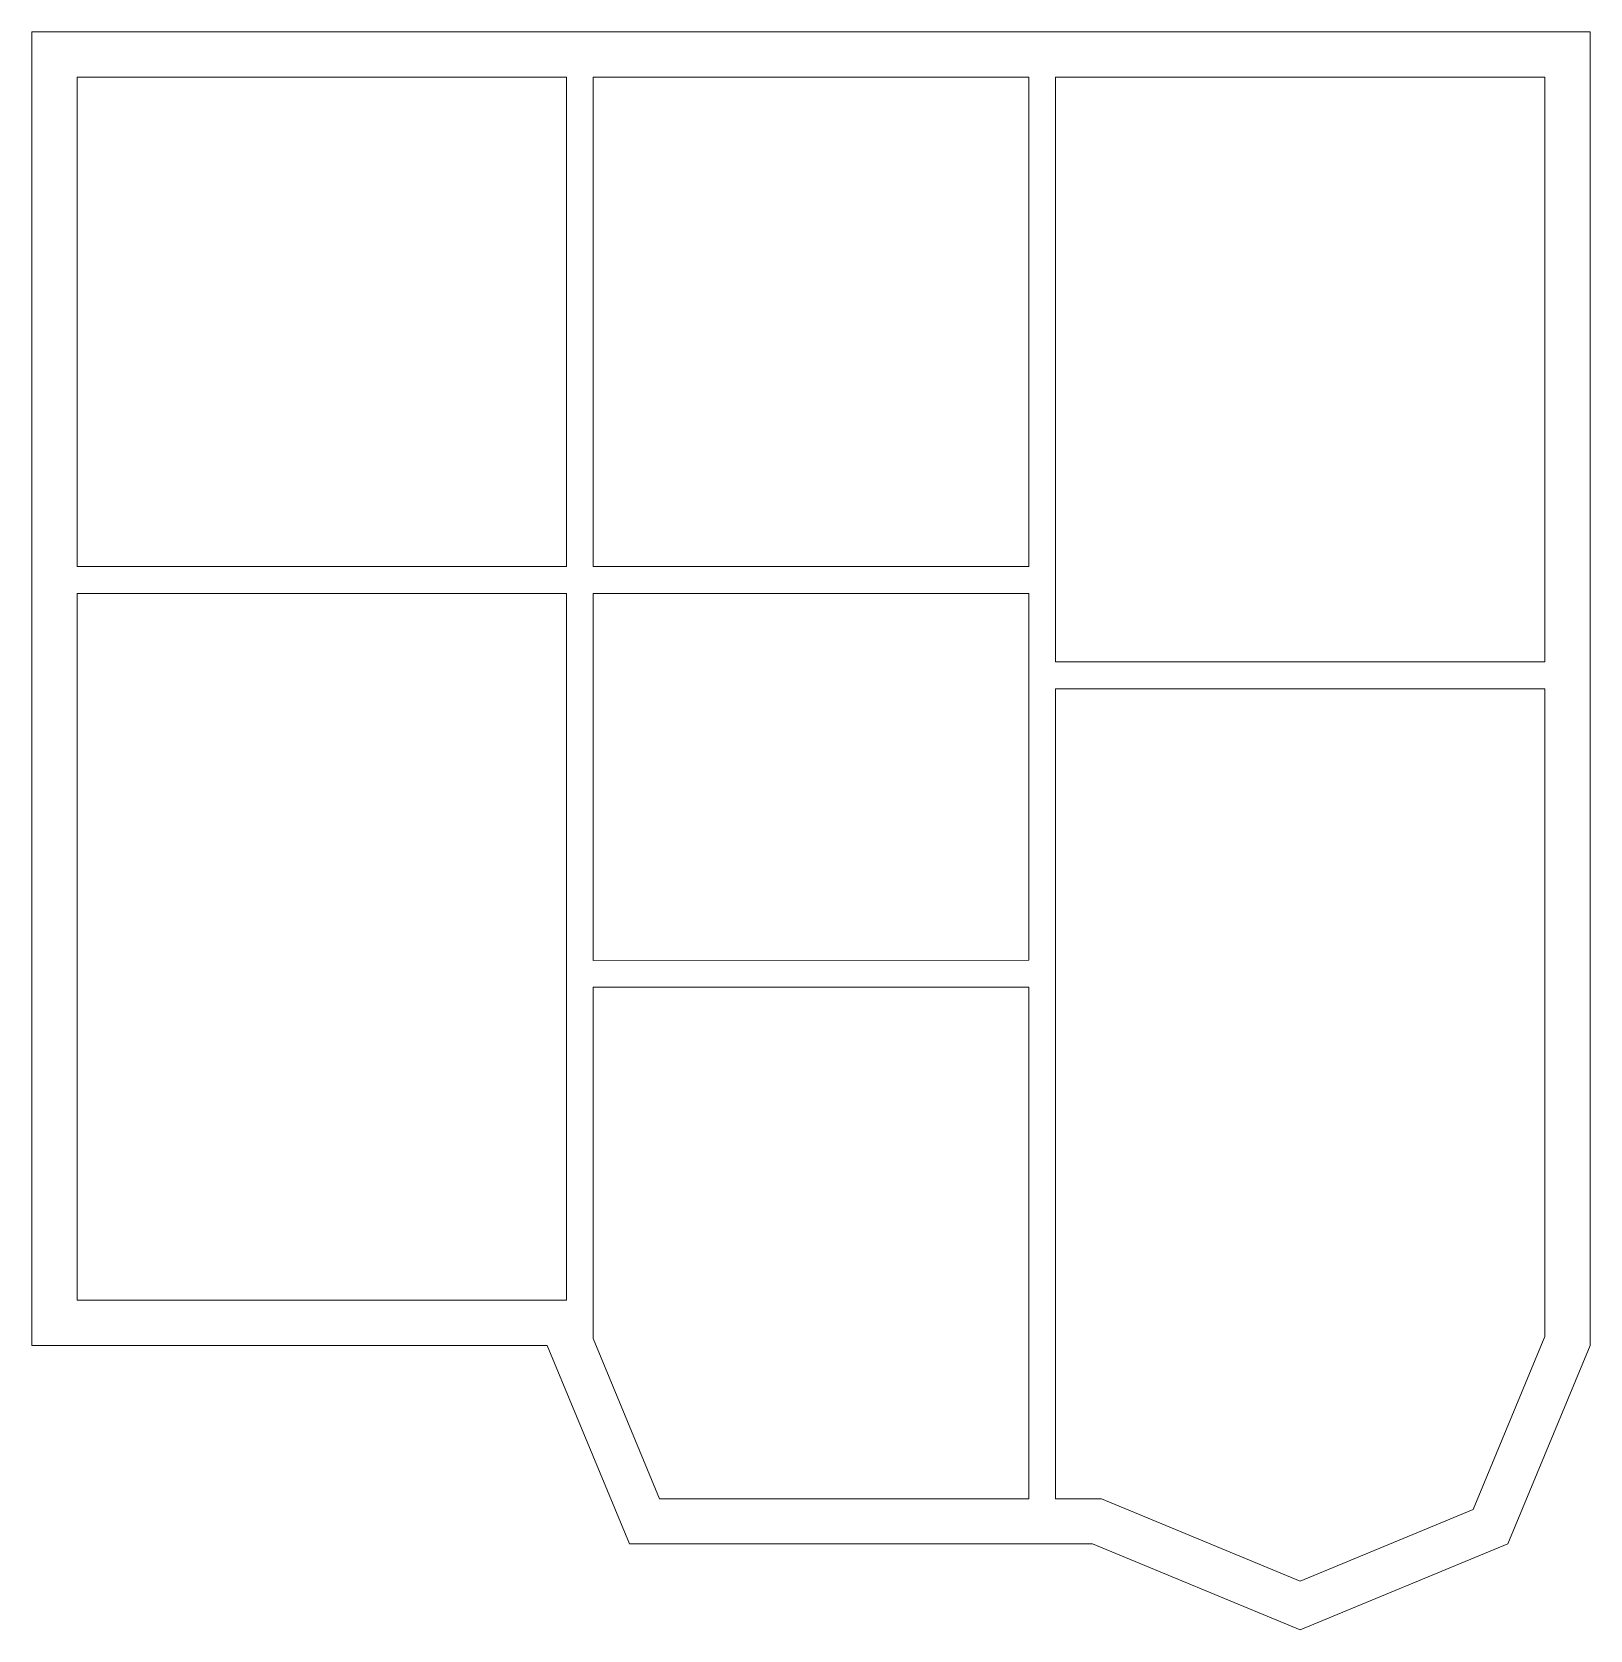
# Model space of a CAD drawing. Header units: millimetres. Extents: x -370 to 12370, y -12696 to 370.
import ezdxf

# ---------------------------------------------------------------- set-up
doc = ezdxf.new("R2010")
doc.units = ezdxf.units.MM
doc.header["$MEASUREMENT"] = 0
doc.layers.add('walls00', color=1, linetype='Continuous', lineweight=0)

msp = doc.modelspace()

# ---------------------------------------------------------------- linework, layer by layer
at = {"layer": 'walls00'}
for p, q in [((-370, -4000), (-370, 370)), ((-370, 370), (12370, 370)), ((12370, 370), (12370, -5000)), ((0, -4000), (0, 0)), ((0, 0), (4000, 0)), ((8000, 0), (12000, 0)), ((12000, 0), (12000, -4780)), ((-370, -4000), (-370, -10369)), ((0, -4220), (0, -9999)), ((4220, -4220), (7780, -4220)), ((7780, -4220), (7780, -5000)), ((7780, -7220), (7780, -5000)), ((12000, -5000), (12000, -10296)), ((12370, -5000), (12370, -10370)), ((4220, -7221), (7780, -7220)), ((4220, -7441), (7780, -7440)), ((7780, -7440), (7780, -11623)), ((0, -9999), (4000, -10000)), ((4762, -11623), (4220, -10314)), ((12000, -10296), (11414, -11710)), ((-370, -10369), (3843, -10370)), ((4515, -11993), (3843, -10370)), ((12370, -10370), (11697, -11993)), ((7780, -11623), (4762, -11623)), ((8376, -11623), (8000, -11623)), ((10000, -12296), (8376, -11623)), ((11414, -11710), (10000, -12296)), ((8303, -11993), (4515, -11993)), ((10000, -12696), (8303, -11993)), ((11697, -11993), (10000, -12696))]:
    msp.add_line(p, q, dxfattribs=at)
for points in [[(4000, 0), (4000, -4000)], [(4220, 0), (7780, 0)], [(7780, 0), (7780, -4000)], [(8000, 0), (8000, -4000)], [(4220, 0), (4220, -4000)], [(0, -4000), (4000, -4000)], [(4220, -4000), (7780, -4000)], [(8000, -4000), (8000, -4780), (12000, -4780)], [(0, -4220), (4000, -4220)], [(4000, -4220), (4000, -10000)], [(4220, -4220), (4220, -7221)], [(8000, -11623), (8000, -5000)], [(8000, -5000), (12000, -5000)], [(4220, -7441), (4220, -10314)]]:
    msp.add_lwpolyline(points, dxfattribs=at)

doc.saveas('drawing.dxf')
